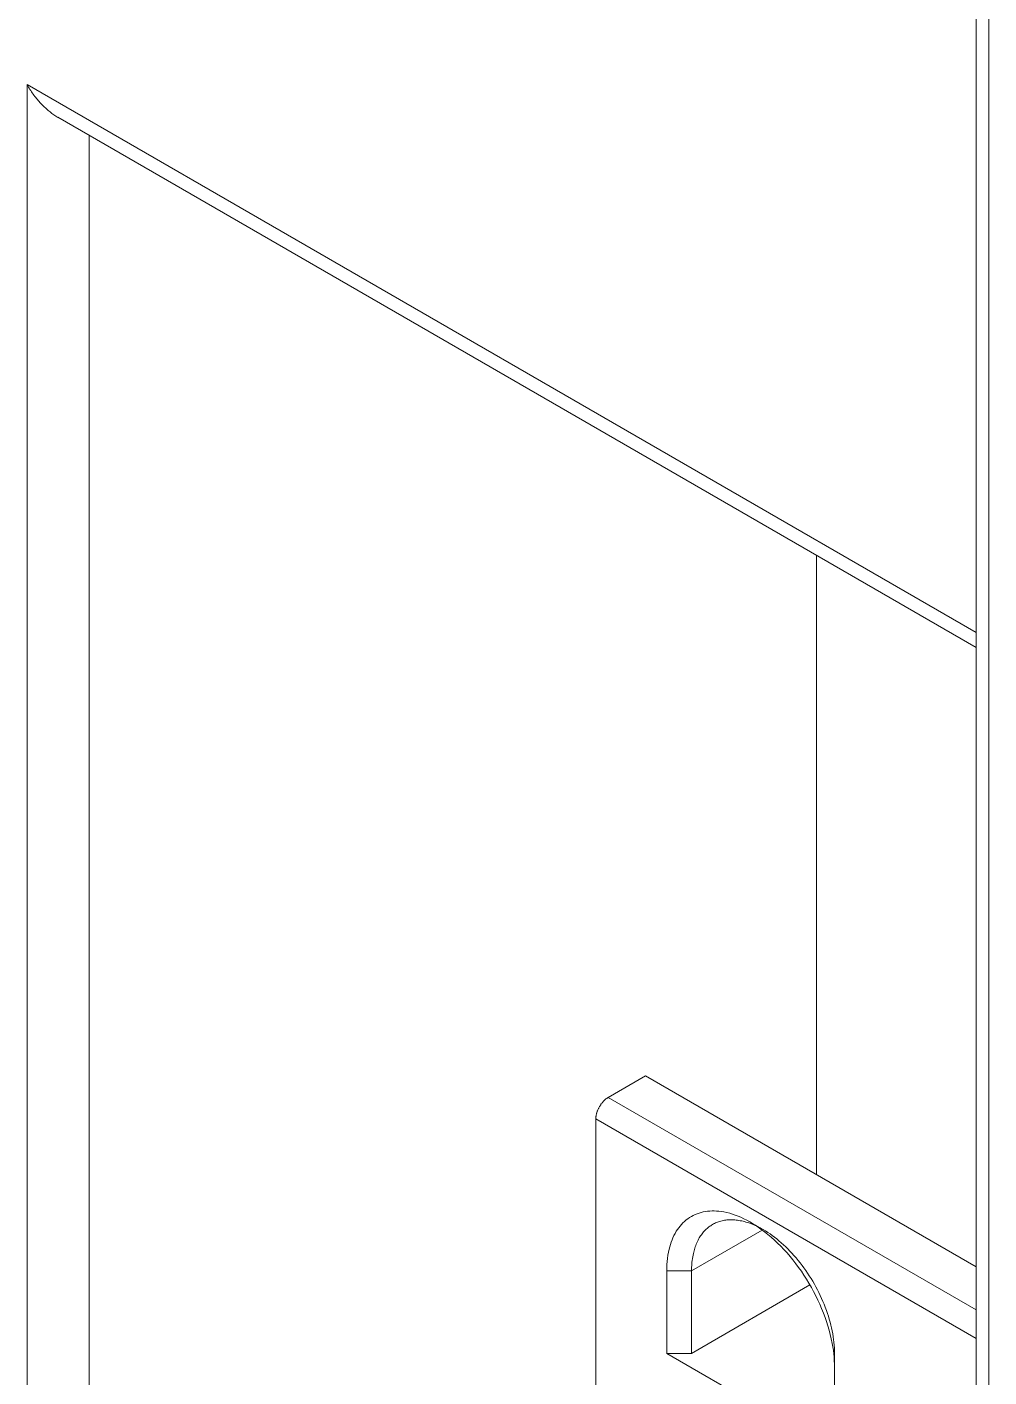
# Model space of a CAD drawing. Header units: inches. Extents: x 67248 to 85686, y -40174 to -31152.
# Drawn here: x 75325.66 to 75337.48, y -37923.64 to -37907.06 of the extents above; entities that cross this region are included whole.
import ezdxf

# ---------------------------------------------------------------- set-up
doc = ezdxf.new("R2010")
doc.units = ezdxf.units.IN
doc.header["$MEASUREMENT"] = 0

# ---------------------------------------------------------------- blocks, each defined once
blk = doc.blocks.new('ET200S')
at = {"lineweight": 0}
for p, q in [((42.288, 50.006), (42.288, -46.749)), ((42.434, 49.802), (42.434, -46.953)), ((31.493, 16.34), (31.493, -18.183)), ((31.493, 16.34), (42.288, 10.107)), ((31.844, 15.968), (42.288, 9.938)), ((32.2, 15.762), (32.2, -18.183)), ((40.473, 10.986), (40.473, 3.944)), ((38.528, 5.067), (38.104, 4.822)), ((42.288, 2.897), (38.528, 5.067)), ((38.104, 4.822), (42.288, 2.407)), ((37.963, 4.577), (37.963, -1.216)), ((42.288, 2.08), (37.963, 4.577)), ((39.865, 3.32), (39.723, 3.401)), ((39.855, 3.314), (39.052, 2.85)), ((38.769, 1.911), (38.769, 2.85)), ((38.769, 2.85), (39.052, 2.85)), ((39.052, 1.911), (39.052, 2.85)), ((39.052, 1.911), (40.398, 2.689)), ((39.052, 1.911), (38.769, 1.911)), ((38.769, 1.911), (40.678, 0.809)), ((40.678, 1.911), (40.678, 1.748)), ((40.678, 0.809), (40.678, 1.911))]:
    blk.add_line(p, q, dxfattribs=at)
for points in [[(31.844, 15.967), (31.833, 15.974), (31.821, 15.981), (31.81, 15.989), (31.799, 15.996), (31.788, 16.004), (31.777, 16.012), (31.766, 16.02), (31.756, 16.028), (31.745, 16.037), (31.735, 16.045), (31.724, 16.055), (31.713, 16.064), (31.702, 16.074), (31.691, 16.084), (31.681, 16.094), (31.67, 16.105), (31.66, 16.115), (31.65, 16.126), (31.64, 16.137), (31.63, 16.148), (31.621, 16.159), (31.611, 16.17), (31.602, 16.181), (31.592, 16.193), (31.582, 16.206), (31.572, 16.219), (31.563, 16.232), (31.553, 16.245), (31.544, 16.258), (31.535, 16.271), (31.526, 16.285), (31.517, 16.298), (31.509, 16.312), (31.501, 16.326), (31.493, 16.34)], [(37.963, 4.577), (37.963, 4.582), (37.963, 4.588), (37.963, 4.593), (37.964, 4.598), (37.964, 4.604), (37.965, 4.609), (37.966, 4.614), (37.967, 4.62), (37.968, 4.625), (37.969, 4.63), (37.97, 4.635), (37.972, 4.641), (37.973, 4.646), (37.975, 4.652), (37.977, 4.658), (37.979, 4.664), (37.982, 4.67), (37.984, 4.676), (37.987, 4.682), (37.989, 4.688), (37.992, 4.694), (37.995, 4.7), (37.998, 4.705), (38.001, 4.711), (38.004, 4.717), (38.007, 4.722), (38.011, 4.728), (38.014, 4.733), (38.018, 4.738), (38.021, 4.744), (38.025, 4.749), (38.029, 4.754), (38.033, 4.759), (38.037, 4.764), (38.041, 4.769), (38.046, 4.774), (38.05, 4.778), (38.054, 4.782), (38.058, 4.786), (38.061, 4.79), (38.065, 4.793), (38.069, 4.797), (38.073, 4.801), (38.078, 4.804), (38.082, 4.807), (38.086, 4.81), (38.09, 4.813), (38.095, 4.816), (38.099, 4.819), (38.104, 4.822)], [(38.769, 2.85), (38.769, 2.886), (38.771, 2.921), (38.773, 2.956), (38.777, 2.991), (38.782, 3.027), (38.788, 3.061), (38.796, 3.096), (38.803, 3.123), (38.811, 3.149), (38.819, 3.175), (38.829, 3.201), (38.839, 3.226), (38.851, 3.251), (38.864, 3.275), (38.878, 3.299), (38.891, 3.319), (38.905, 3.339), (38.92, 3.359), (38.937, 3.377), (38.953, 3.395), (38.971, 3.412), (38.99, 3.428), (39.009, 3.443), (39.029, 3.456), (39.049, 3.468), (39.07, 3.48), (39.092, 3.49), (39.114, 3.499), (39.136, 3.507), (39.159, 3.514), (39.182, 3.52), (39.207, 3.524), (39.233, 3.528), (39.258, 3.53), (39.284, 3.531), (39.31, 3.531), (39.335, 3.53), (39.361, 3.528), (39.387, 3.525), (39.42, 3.519), (39.452, 3.512), (39.485, 3.504), (39.517, 3.494), (39.548, 3.484), (39.58, 3.472), (39.61, 3.459), (39.645, 3.443), (39.679, 3.426), (39.713, 3.407), (39.746, 3.388), (39.778, 3.368), (39.81, 3.347), (39.841, 3.325), (39.881, 3.295), (39.919, 3.264), (39.957, 3.233), (39.994, 3.2), (40.03, 3.166), (40.065, 3.131), (40.101, 3.093), (40.137, 3.054), (40.171, 3.014), (40.205, 2.973), (40.237, 2.931), (40.269, 2.889), (40.3, 2.845), (40.33, 2.8), (40.359, 2.754), (40.387, 2.708), (40.414, 2.661), (40.44, 2.614), (40.464, 2.566), (40.488, 2.518), (40.51, 2.469), (40.531, 2.42), (40.551, 2.37), (40.57, 2.32), (40.586, 2.272), (40.602, 2.223), (40.616, 2.174), (40.629, 2.125), (40.64, 2.075), (40.651, 2.025), (40.658, 1.986), (40.664, 1.947), (40.669, 1.907), (40.673, 1.867), (40.675, 1.828), (40.677, 1.788), (40.678, 1.748)], [(39.052, 2.85), (39.052, 2.87), (39.052, 2.89), (39.053, 2.91), (39.055, 2.929), (39.056, 2.949), (39.059, 2.969), (39.061, 2.989), (39.064, 3.008), (39.068, 3.028), (39.072, 3.047), (39.076, 3.063), (39.08, 3.078), (39.084, 3.094), (39.089, 3.109), (39.094, 3.124), (39.099, 3.139), (39.105, 3.154), (39.111, 3.168), (39.118, 3.183), (39.125, 3.197), (39.132, 3.211), (39.139, 3.224), (39.147, 3.236), (39.154, 3.248), (39.163, 3.26), (39.171, 3.271), (39.18, 3.282), (39.189, 3.293), (39.199, 3.304), (39.208, 3.314), (39.219, 3.324), (39.229, 3.333), (39.239, 3.341), (39.249, 3.349), (39.259, 3.356), (39.269, 3.363), (39.279, 3.37), (39.29, 3.377), (39.301, 3.383), (39.312, 3.388), (39.323, 3.394), (39.334, 3.399), (39.346, 3.403), (39.357, 3.407), (39.371, 3.412), (39.385, 3.416), (39.398, 3.419), (39.412, 3.422), (39.426, 3.425), (39.44, 3.427), (39.454, 3.428), (39.469, 3.429), (39.483, 3.43), (39.497, 3.43), (39.511, 3.43), (39.527, 3.43), (39.543, 3.429), (39.559, 3.427), (39.575, 3.425), (39.59, 3.423), (39.606, 3.42), (39.622, 3.417), (39.637, 3.414), (39.653, 3.41), (39.668, 3.405), (39.683, 3.401), (39.702, 3.395), (39.721, 3.388), (39.74, 3.381), (39.758, 3.373), (39.776, 3.365), (39.794, 3.357), (39.812, 3.348), (39.83, 3.339), (39.847, 3.329), (39.865, 3.32)], [(39.865, 3.32), (39.892, 3.304), (39.918, 3.287), (39.945, 3.269), (39.97, 3.251), (39.996, 3.232), (40.021, 3.212), (40.045, 3.192), (40.071, 3.17), (40.097, 3.147), (40.122, 3.123), (40.146, 3.099), (40.17, 3.075), (40.193, 3.05), (40.216, 3.024), (40.24, 2.997), (40.263, 2.969), (40.286, 2.941), (40.308, 2.912), (40.329, 2.883), (40.35, 2.854), (40.37, 2.824), (40.39, 2.793), (40.41, 2.762), (40.429, 2.731), (40.448, 2.699), (40.465, 2.667), (40.483, 2.634), (40.499, 2.602), (40.515, 2.569), (40.53, 2.536), (40.545, 2.502), (40.559, 2.469), (40.572, 2.435), (40.585, 2.4), (40.597, 2.366), (40.608, 2.333), (40.618, 2.3), (40.627, 2.267), (40.636, 2.233), (40.644, 2.2), (40.651, 2.166), (40.658, 2.132), (40.663, 2.1), (40.667, 2.069), (40.671, 2.038), (40.674, 2.006), (40.676, 1.974), (40.677, 1.943), (40.678, 1.911)]]:
    blk.add_lwpolyline(points, dxfattribs=at)

msp = doc.modelspace()

# ---------------------------------------------------------------- block references
at = {"xscale": 1.08, "yscale": 1.08, "zscale": 1.08}
msp.add_blockref('ET200S', (75291.648, -37925.417, 0.332), dxfattribs=at)

doc.saveas('drawing.dxf')
